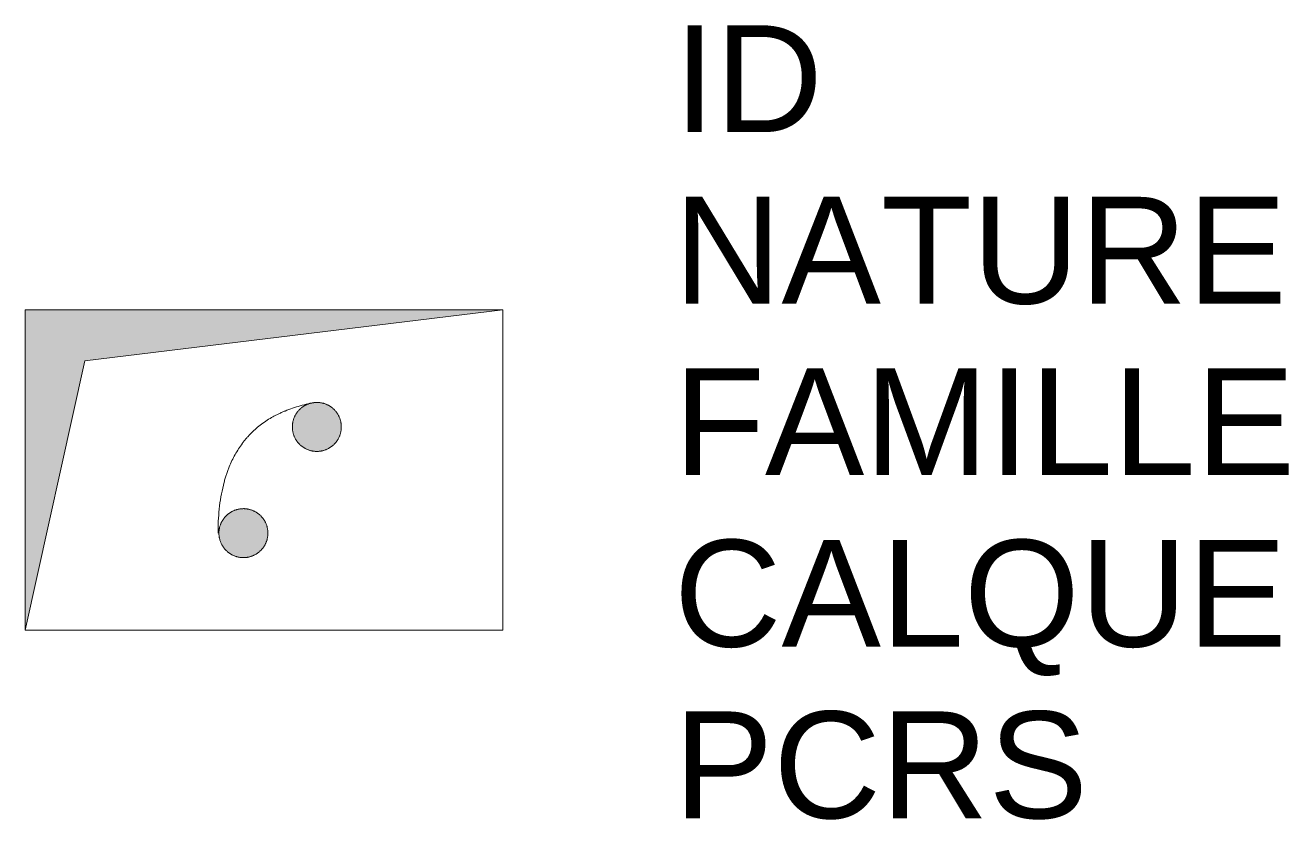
# Model space of a CAD drawing. Header units: metres. Extents: x 3205.6 to 3207.97, y 1838.9 to 1840.39.
import ezdxf

# ---------------------------------------------------------------- set-up
doc = ezdxf.new("R2010")
doc.units = ezdxf.units.M
doc.linetypes.add('Socle_Continu', pattern=[2.5, 2.5, 0])
doc.layers.add('TELEC_SCS', color=3, linetype='Socle_Continu', lineweight=13)
doc.styles.get("Standard").update_dxf_attribs({"font": 'arial.ttf'})

msp = doc.modelspace()

# ---------------------------------------------------------------- hatches: boundary and pattern name
at = {"layer": 'TELEC_SCS', "linetype": 'Socle_Continu'}
msp.add_hatch(color=256, dxfattribs=at).paths.add_polyline_path([(3205.6017, 1839.2595), (3205.6017, 1839.8595), (3206.4967, 1839.8595), (3205.7136, 1839.7642)])
h = msp.add_hatch(color=256, dxfattribs=at)
edge = h.paths.add_edge_path()
edge.add_ellipse((3206.1482, 1839.6404), major_axis=(-0.0325, 0.0325), ratio=1, start_angle=-134.959, end_angle=45.041, ccw=False)
edge.add_ellipse((3206.1482, 1839.6404), major_axis=(0.0325, 0.0325), ratio=1, start_angle=135.041, end_angle=315.041, ccw=False)
h = msp.add_hatch(color=256, dxfattribs=at)
edge = h.paths.add_edge_path()
edge.add_ellipse((3206.0106, 1839.4414), major_axis=(0.0324, 0.0324), ratio=1, start_angle=-44.959, end_angle=135.041, ccw=False)
edge.add_ellipse((3206.0106, 1839.4414), major_axis=(0.0324, 0.0324), ratio=1, start_angle=135.041, end_angle=315.041, ccw=False)

# ---------------------------------------------------------------- linework, layer by layer
at = {"layer": 'TELEC_SCS', "linetype": 'Socle_Continu', "flags": 128}
msp.add_lwpolyline([(3205.6017, 1839.8595), (3206.4967, 1839.8595), (3206.4967, 1839.2595), (3205.6017, 1839.2595)], close=True, dxfattribs=at)
at = {"layer": 'TELEC_SCS', "linetype": 'Socle_Continu'}
msp.add_lwpolyline([(3205.6017, 1839.2595), (3205.6017, 1839.8595), (3206.4967, 1839.8595), (3205.7136, 1839.7642)], close=True, dxfattribs=at)
for points in [[(3206.1463, 1839.6863, 0.060394), (3206.0887, 1839.6702, 0.025244), (3206.066, 1839.6595, 0.098491)], [(3206.1941, 1839.6404, 0.098311), (3206.1906, 1839.658, 0.098491), (3206.1806, 1839.6729, 0.098491), (3206.1658, 1839.6828, 0.098491), (3206.1482, 1839.6863, 0.098491), (3206.1306, 1839.6828, 0.098491), (3206.1157, 1839.6729, 0.098491), (3206.1058, 1839.658, 0.098491), (3206.1023, 1839.6404, 0.000179), (3206.1023, 1839.6404, 0.098491)], [(3206.066, 1839.6595, 0.070816), (3206.0255, 1839.6291, 0.035655), (3206.0087, 1839.6097, 0.098491)], [(3206.1023, 1839.6404, 0.098311), (3206.1058, 1839.6228, 0.098491), (3206.1157, 1839.6079, 0.098491), (3206.1306, 1839.598, 0.098491), (3206.1482, 1839.5945, 0.098491), (3206.1658, 1839.598, 0.098491), (3206.1806, 1839.6079, 0.098491), (3206.1906, 1839.6228, 0.098491), (3206.1941, 1839.6404, 0.000179), (3206.1941, 1839.6404, 0.098491)], [(3206.0087, 1839.6097, 0.059478), (3205.984, 1839.5657, 0.035459), (3205.9744, 1839.537, 0.098491)], [(3205.9744, 1839.537, 0.062521), (3205.9631, 1839.4469, 0.003745), (3205.9632, 1839.4414, 0.098491)], [(3206.0565, 1839.4415, 0.098311), (3206.053, 1839.459, 0.098491), (3206.043, 1839.4739, 0.098491), (3206.0282, 1839.4838, 0.098491), (3206.0106, 1839.4873, 0.098491), (3205.9931, 1839.4838, 0.098491), (3205.9782, 1839.4739, 0.098491), (3205.9682, 1839.459, 0.098491), (3205.9647, 1839.4414, 0.000179), (3205.9647, 1839.4414, 0.098491)], [(3205.9647, 1839.4414, 0.098311), (3205.9682, 1839.4239, 0.098491), (3205.9782, 1839.409, 0.098491), (3205.9931, 1839.3991, 0.098491), (3206.0106, 1839.3956, 0.098491), (3206.0282, 1839.3991, 0.098491), (3206.043, 1839.409, 0.098491), (3206.053, 1839.4239, 0.098491), (3206.0565, 1839.4414, 0.000179), (3206.0565, 1839.4415, 0.098491)]]:
    msp.add_lwpolyline(points, format="xyb", dxfattribs=at)

# ---------------------------------------------------------------- texts
at = {"layer": 'TELEC_SCS', "linetype": 'Socle_Continu', "flags": 9}
for tag, p, s in [('ID', (3206.8173, 1840.1927), 'IP_0646'), ('NATURE', (3206.8173, 1839.8714), 'Armoire télécom'), ('FAMILLE', (3206.8173, 1839.5501), 'Télécommunication'), ('CALQUE', (3206.8173, 1839.2288), 'TELEC_SCS'), ('PCRS', (3206.8173, 1838.9075), 'AffleurantSymbole')]:
    msp.add_attdef(tag, p, s, height=0.2, dxfattribs=at)

doc.saveas('drawing.dxf')
